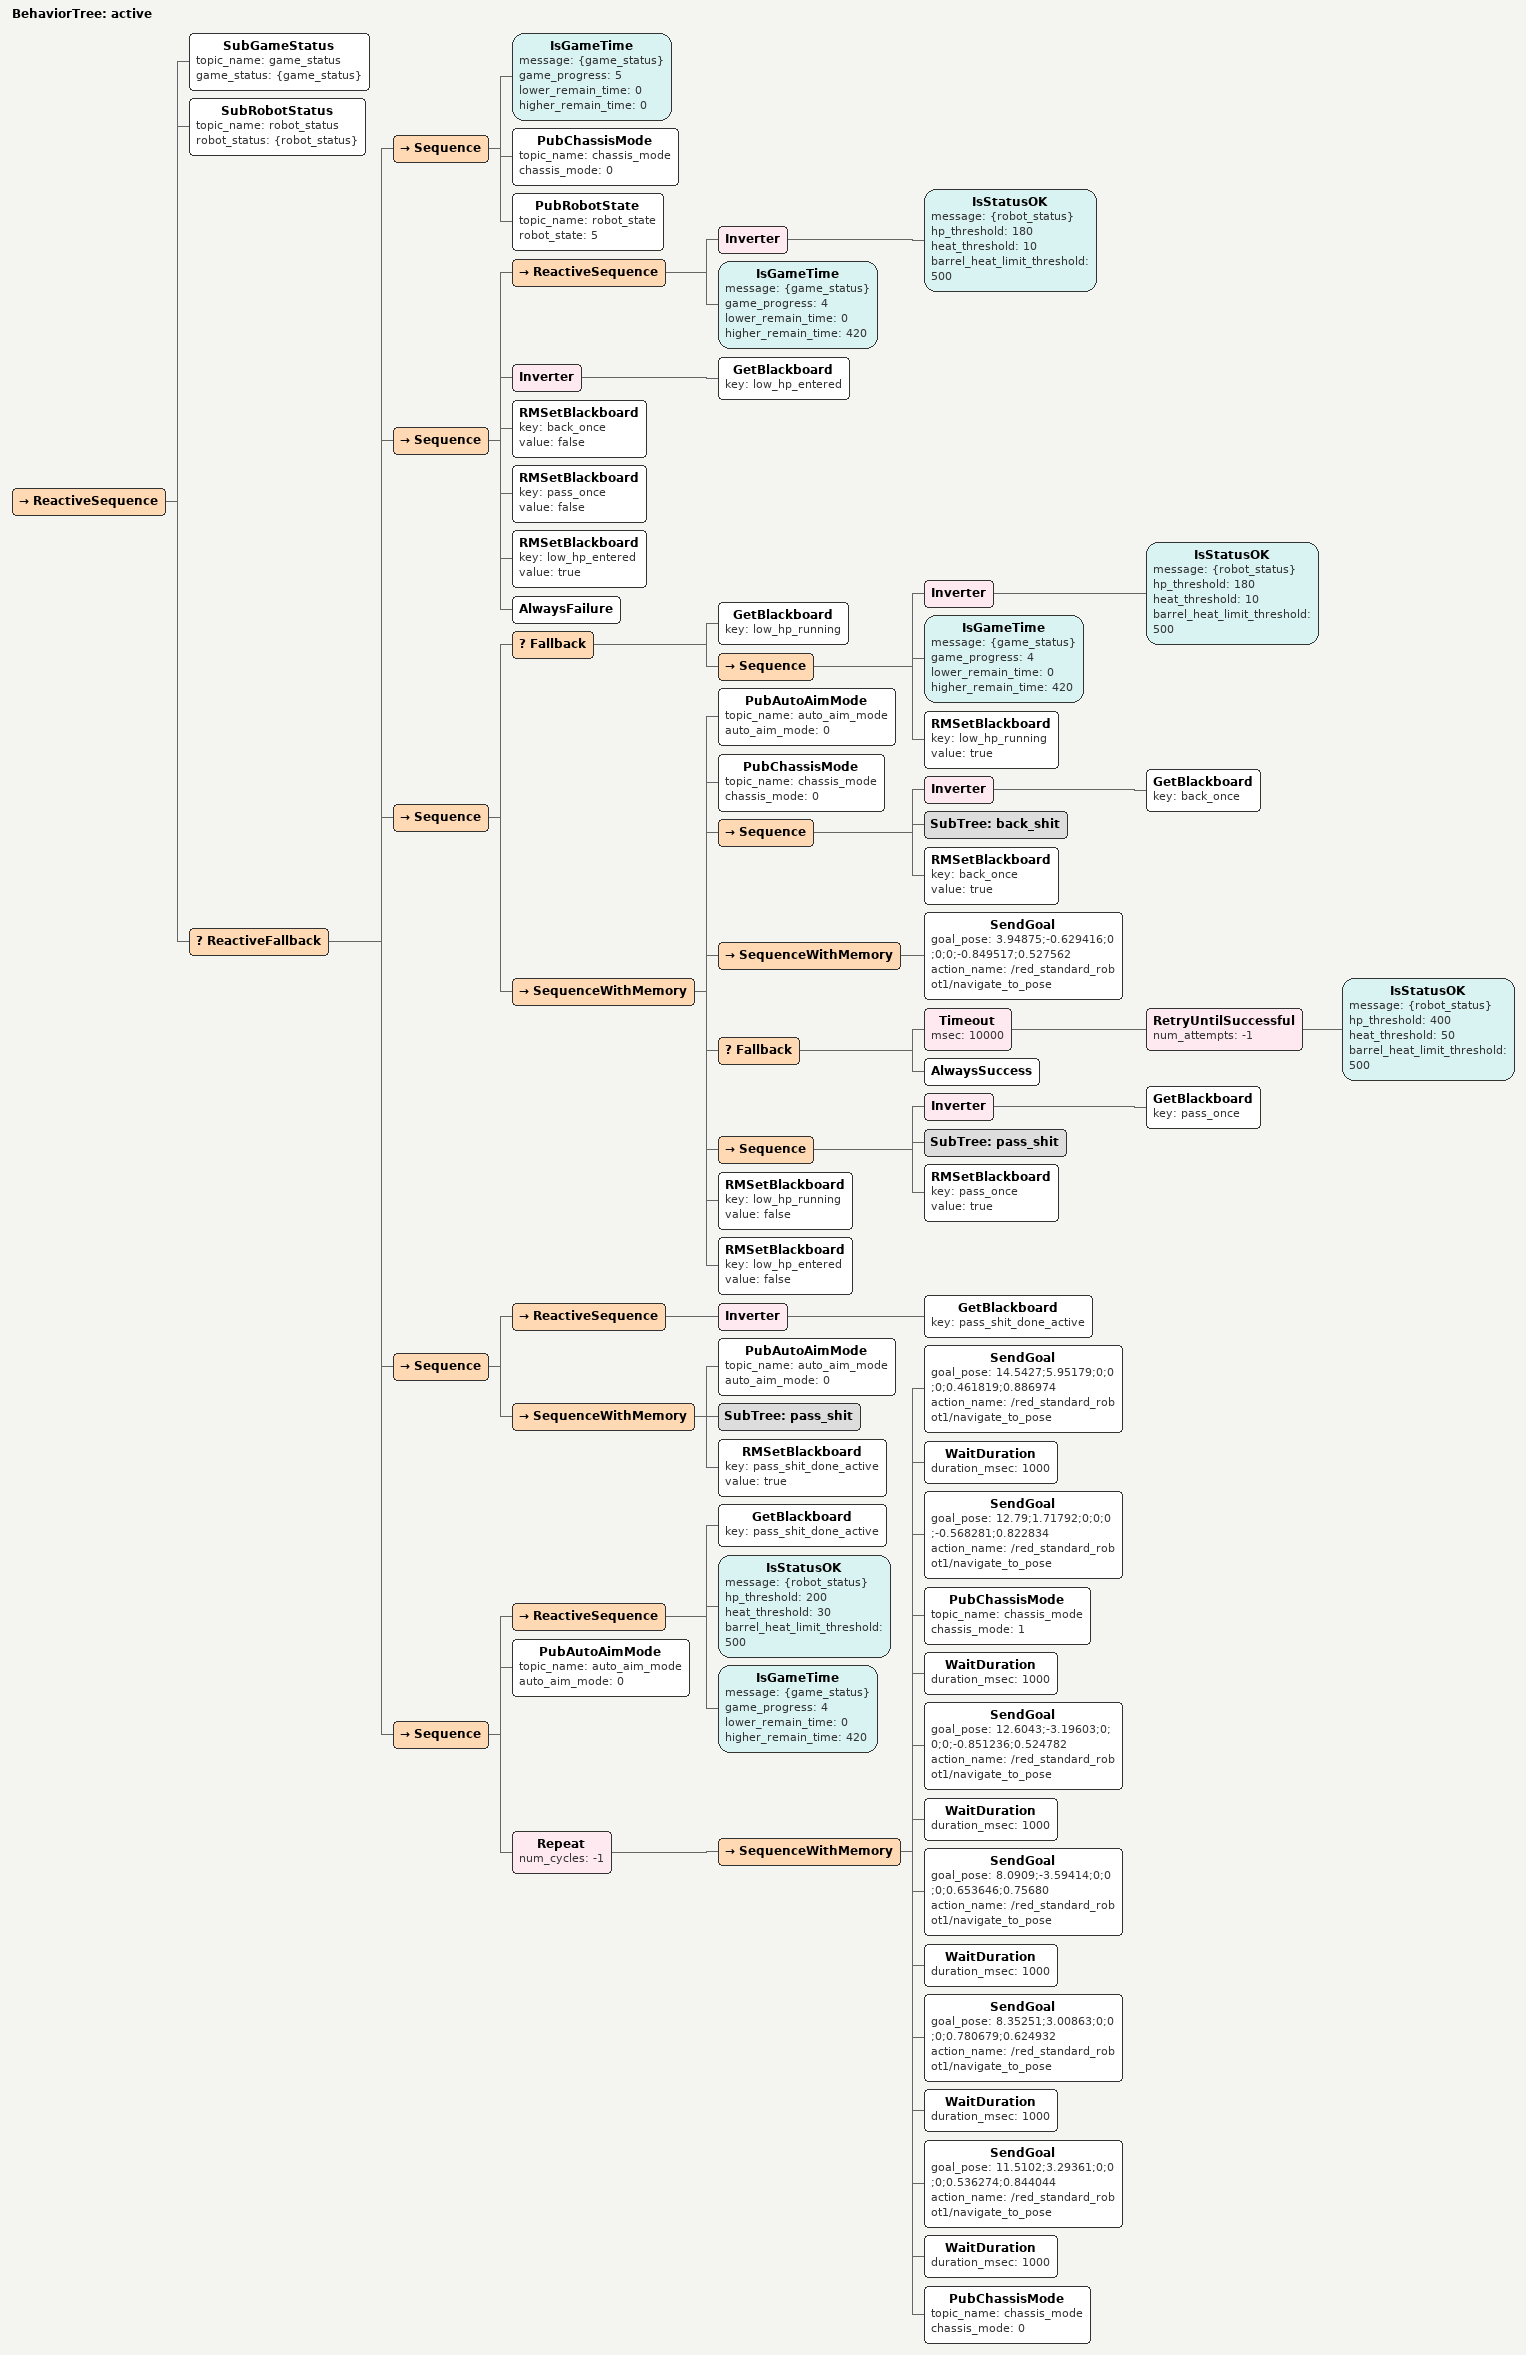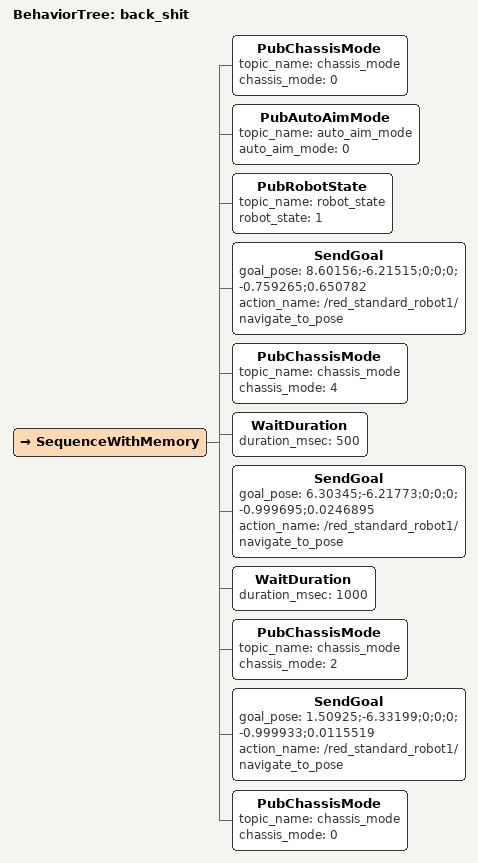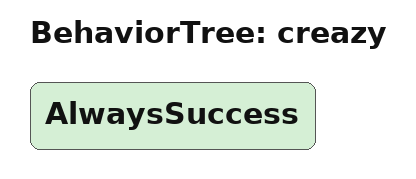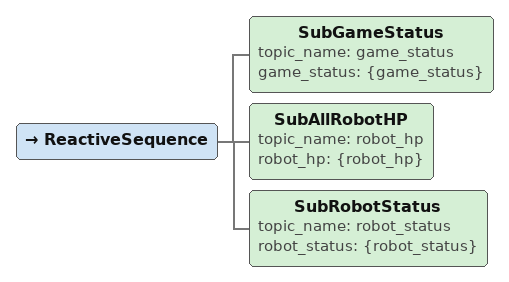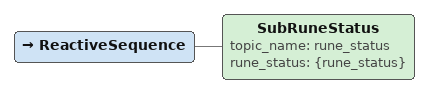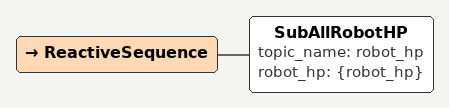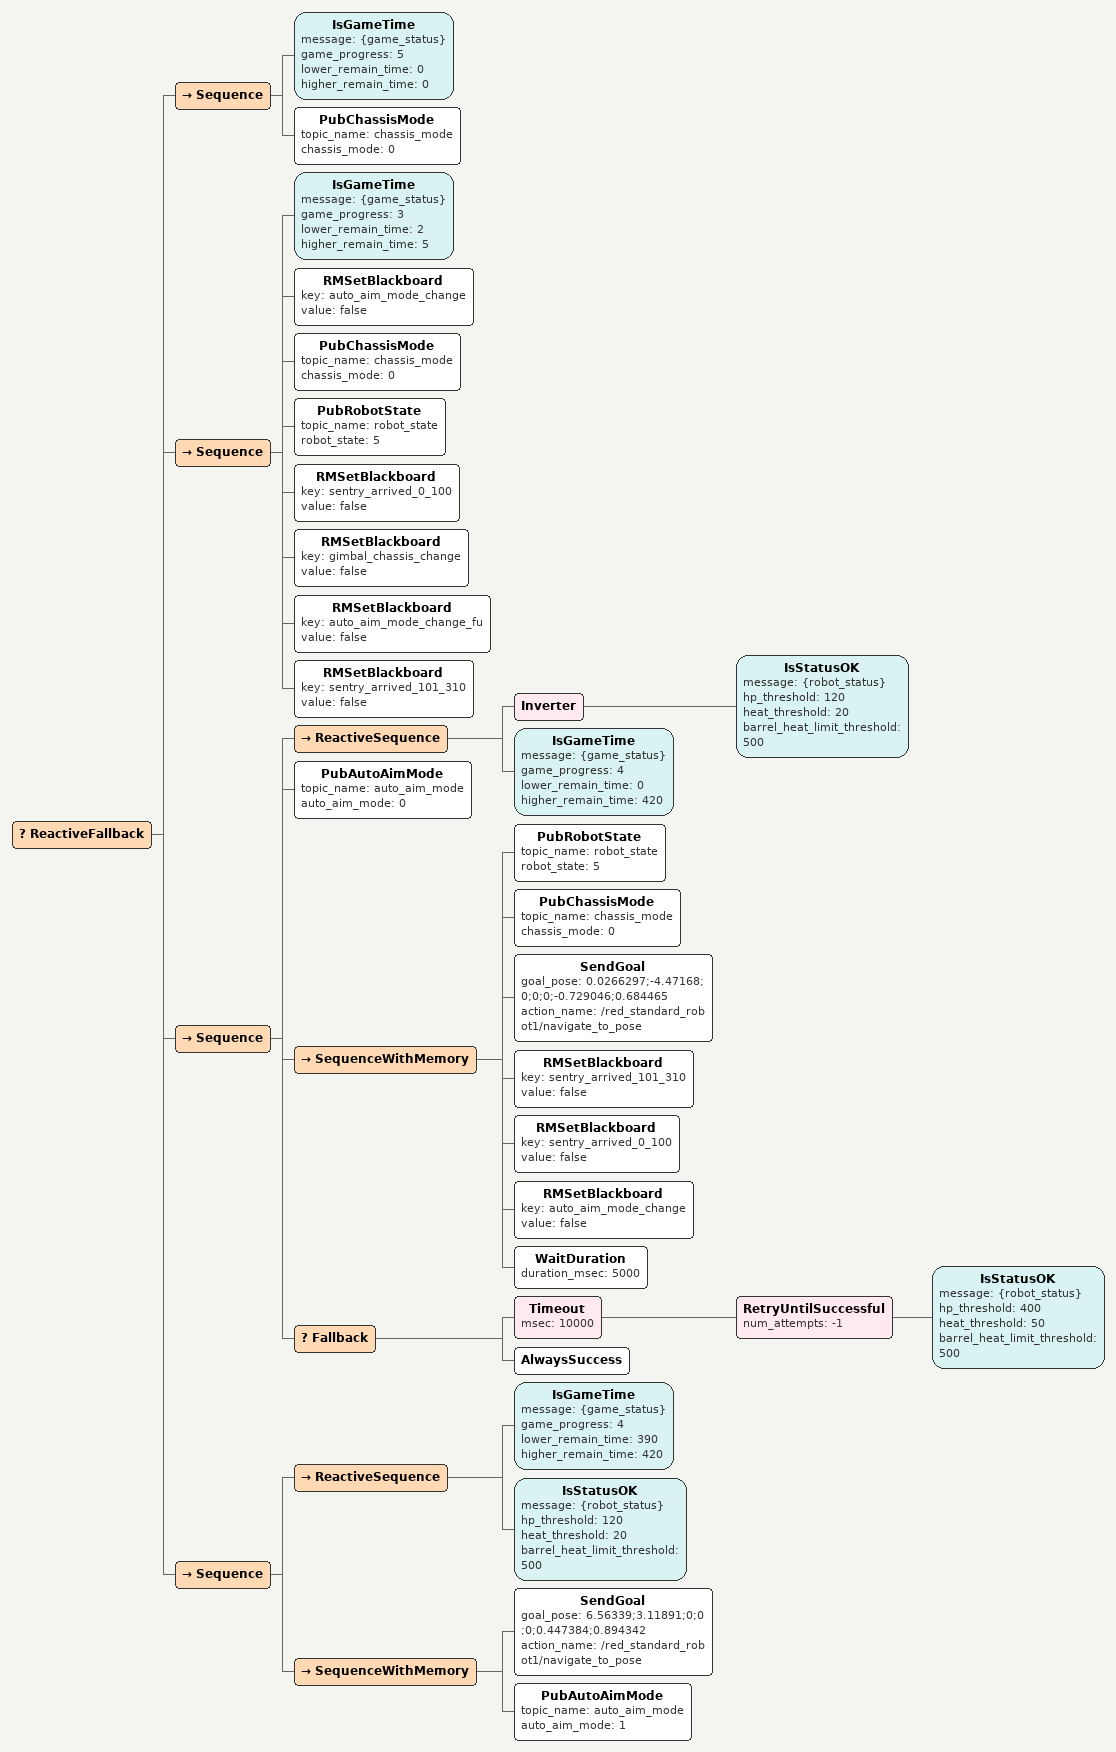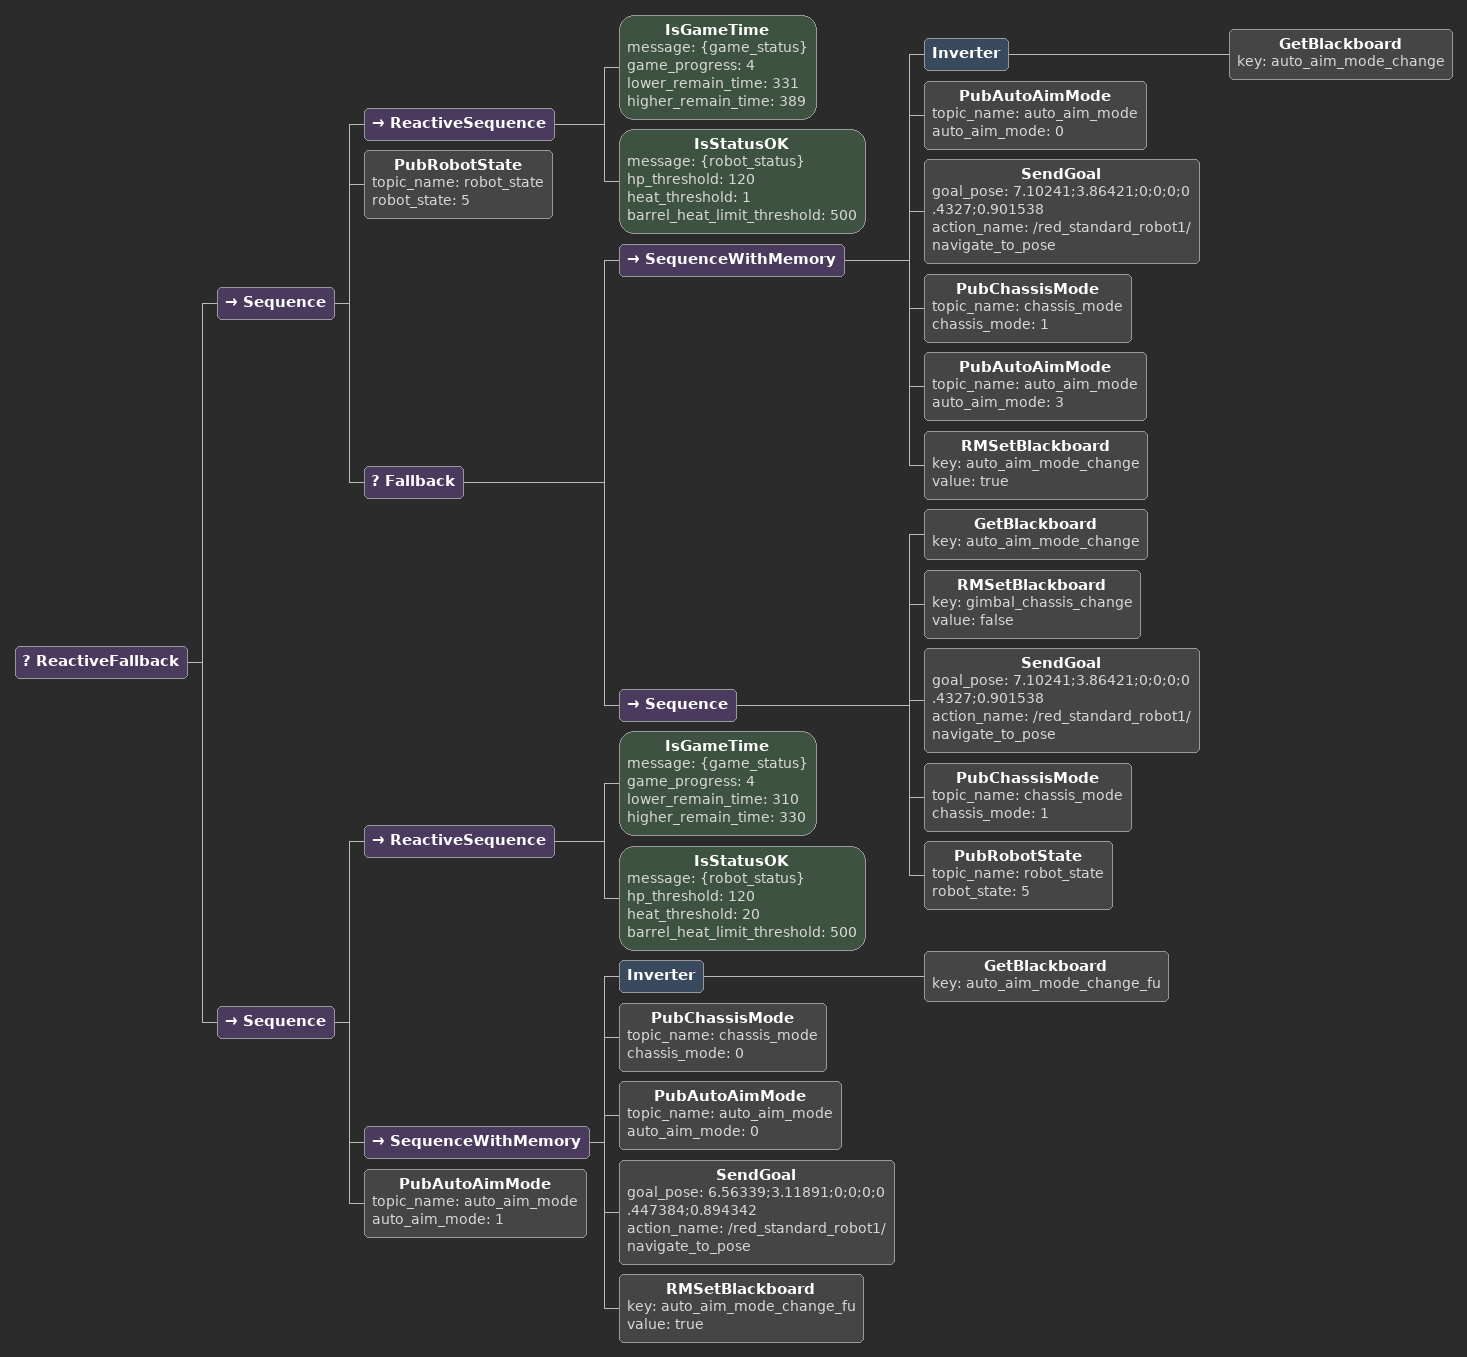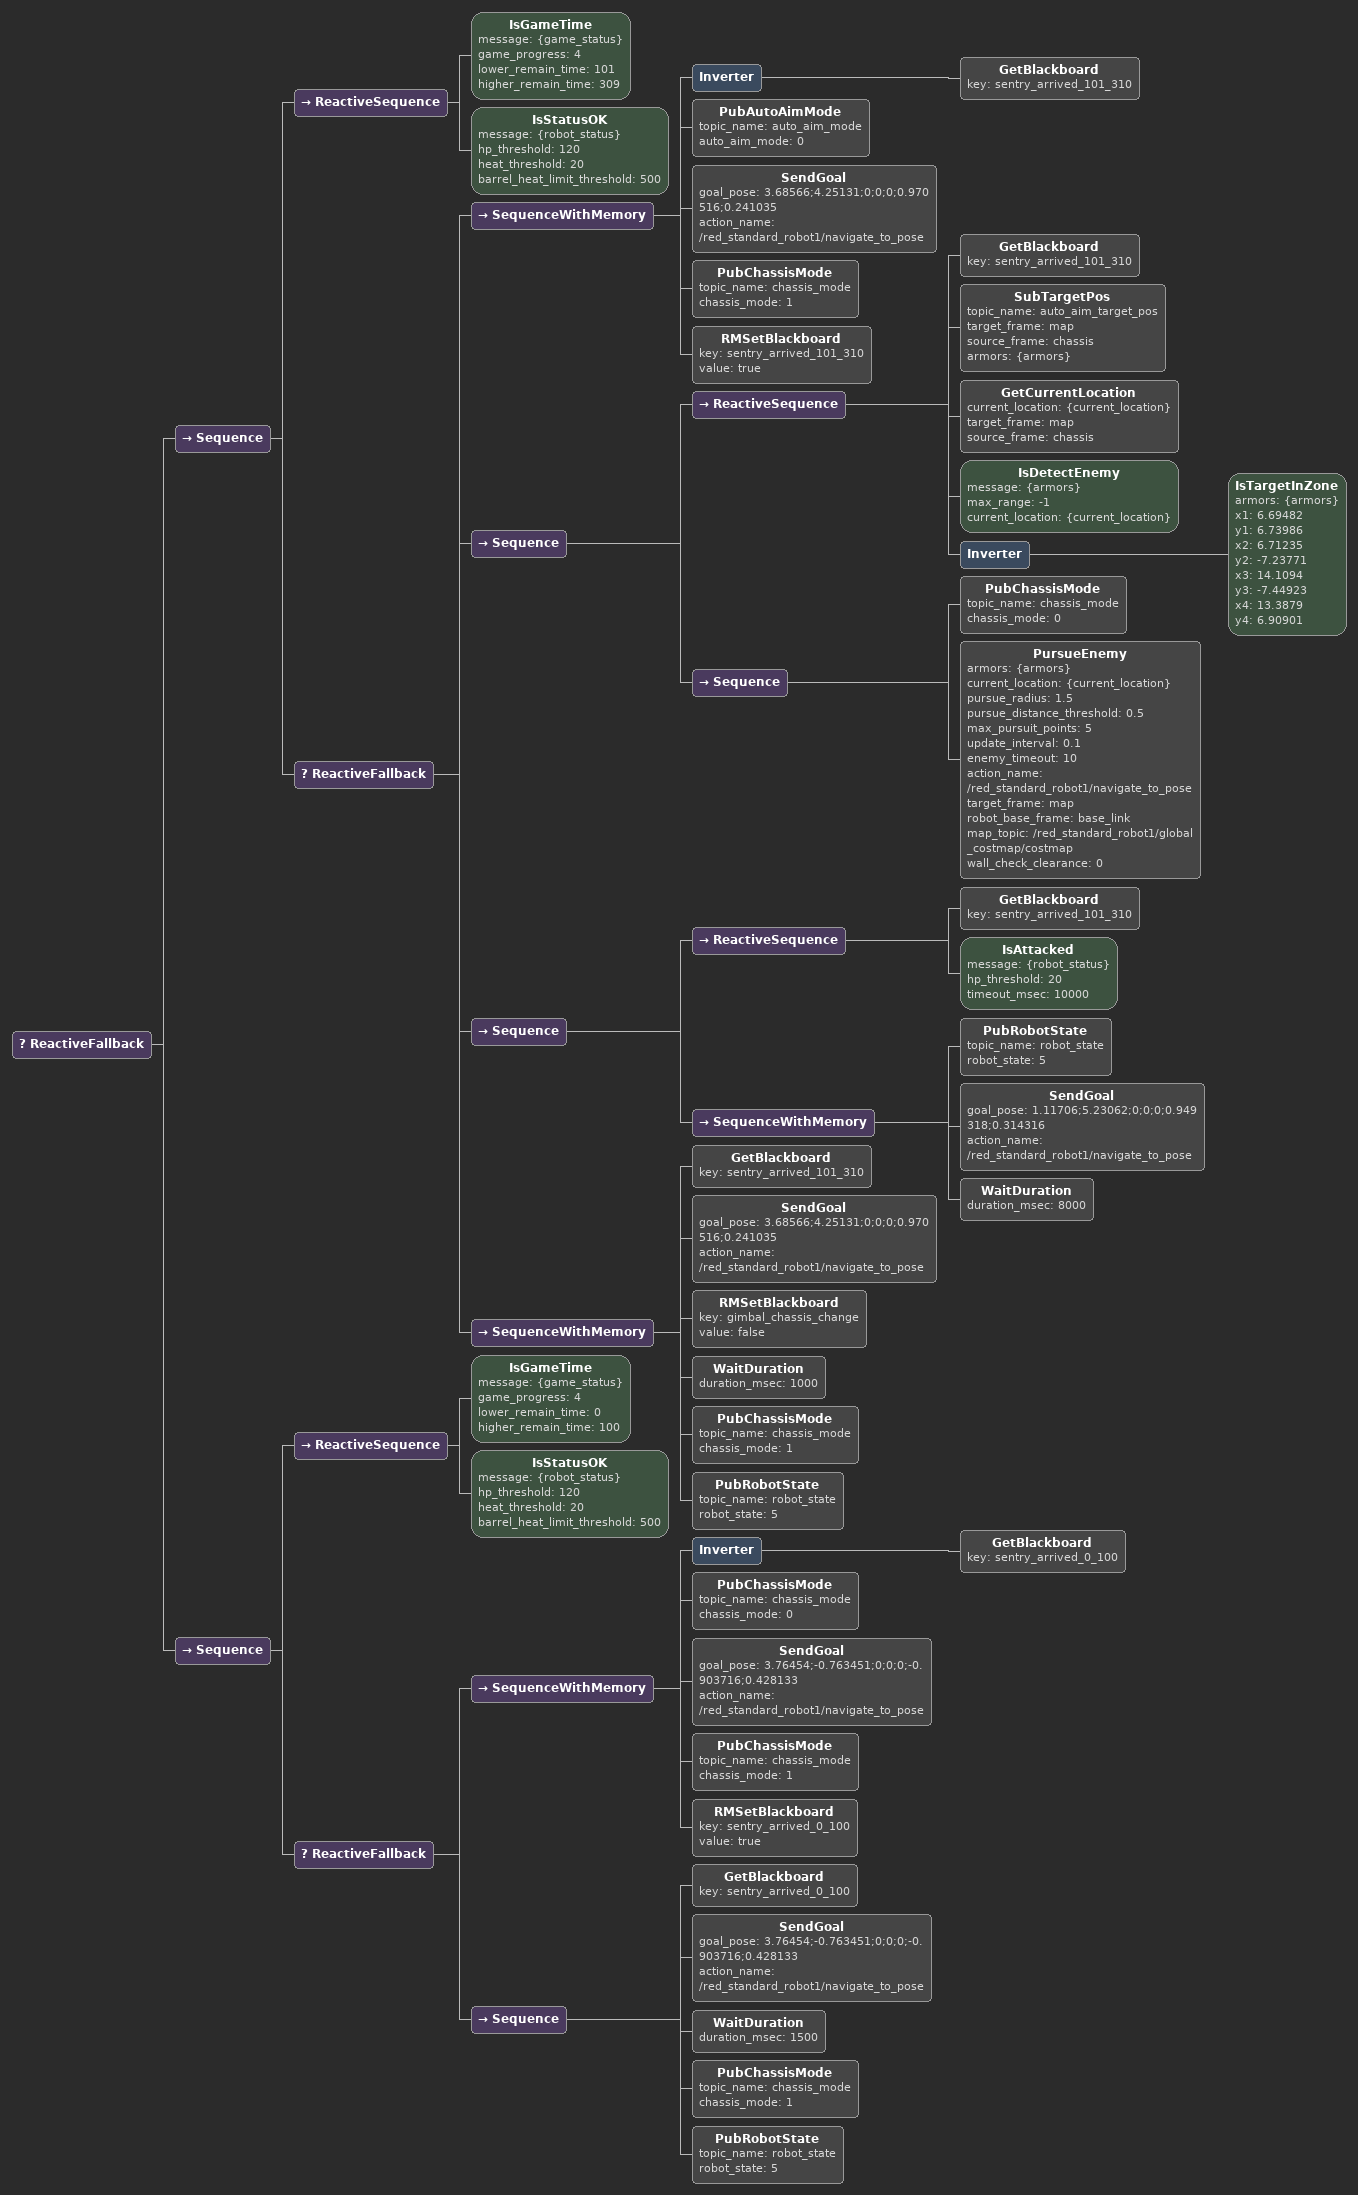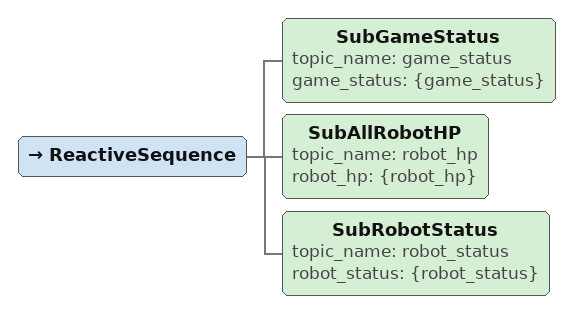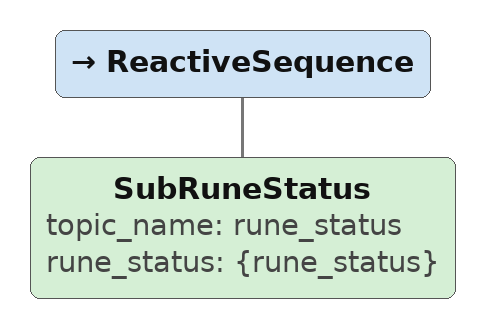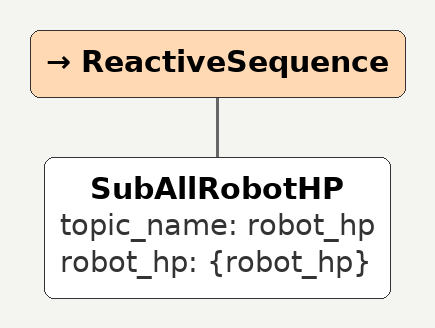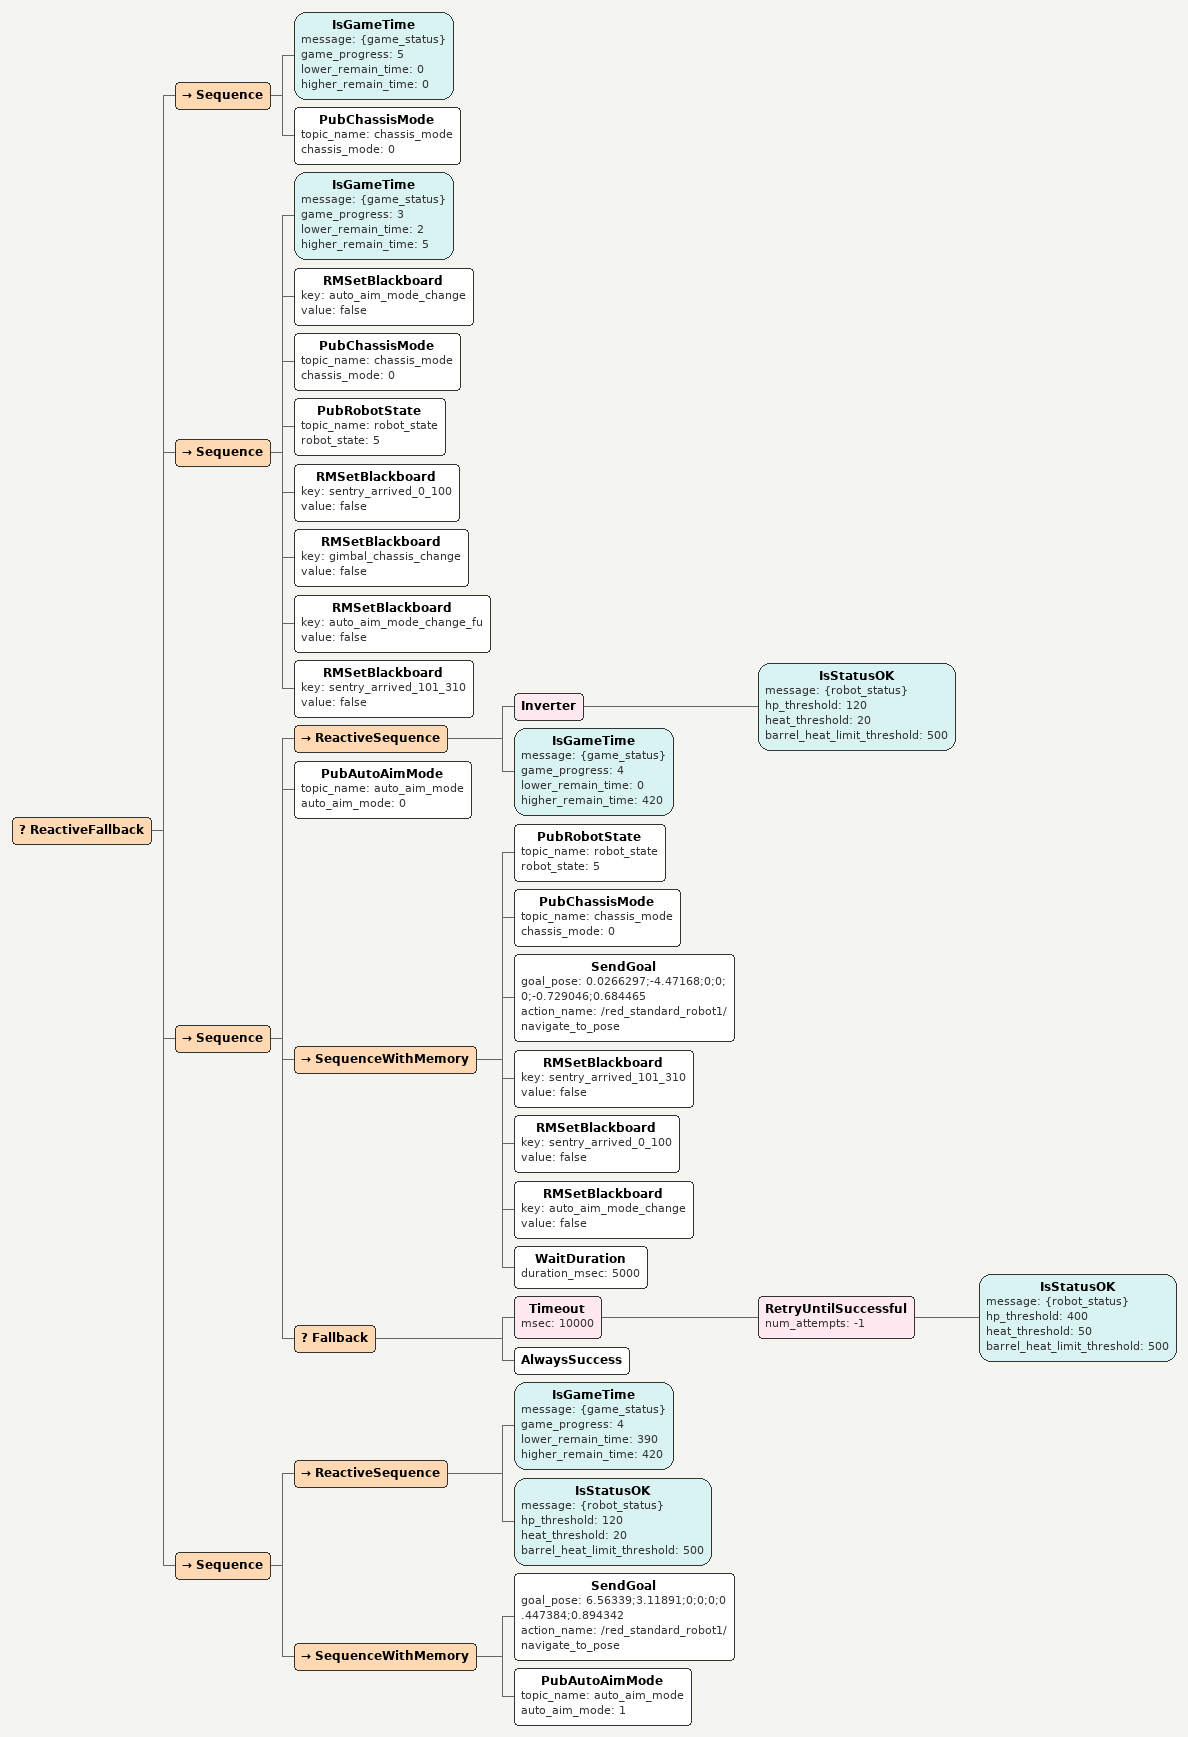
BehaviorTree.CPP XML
<BehaviorTree ID="active">
  <ReactiveSequence>
    <SubGameStatus topic_name="game_status" game_status="{game_status}"/>
    <SubRobotStatus topic_name="robot_status" robot_status="{robot_status}"/>
    <ReactiveFallback>
      <Sequence>
        <IsGameTime message="{game_status}" game_progress="5" lower_remain_time="0" higher_remain_time="0"/>
        <PubChassisMode topic_name="chassis_mode" chassis_mode="0"/>
        <PubRobotState topic_name="robot_state" robot_state="5"/>
      </Sequence>
      <Sequence>
        <ReactiveSequence>
          <Inverter>
            <IsStatusOK message="{robot_status}" hp_threshold="180" heat_threshold="10" barrel_heat_limit_threshold="500"/>
          </Inverter>
          <IsGameTime message="{game_status}" game_progress="4" lower_remain_time="0" higher_remain_time="420"/>
        </ReactiveSequence>
        <Inverter>
          <GetBlackboard key="low_hp_entered"/>
        </Inverter>
        <RMSetBlackboard key="back_once" value="false"/>
        <RMSetBlackboard key="pass_once" value="false"/>
        <RMSetBlackboard key="low_hp_entered" value="true"/>
        <AlwaysFailure/>
      </Sequence>
      <Sequence>
        <Fallback>
          <GetBlackboard key="low_hp_running"/>
          <Sequence>
            <Inverter>
              <IsStatusOK message="{robot_status}" hp_threshold="180" heat_threshold="10" barrel_heat_limit_threshold="500"/>
            </Inverter>
            <IsGameTime message="{game_status}" game_progress="4" lower_remain_time="0" higher_remain_time="420"/>
            <RMSetBlackboard key="low_hp_running" value="true"/>
          </Sequence>
        </Fallback>
        <SequenceWithMemory>
          <PubAutoAimMode topic_name="auto_aim_mode" auto_aim_mode="0"/>
          <PubChassisMode topic_name="chassis_mode" chassis_mode="0"/>
          <Sequence>
            <Inverter>
              <GetBlackboard key="back_once"/>
            </Inverter>
            <SubTree ID="back_shit"/>
            <RMSetBlackboard key="back_once" value="true"/>
          </Sequence>
          <SequenceWithMemory>
            <SendGoal goal_pose="3.94875;-0.629416;0;0;0;-0.849517;0.527562" action_name="/red_standard_robot1/navigate_to_pose"/>
          </SequenceWithMemory>
          <Fallback>
            <Timeout msec="10000">
              <RetryUntilSuccessful num_attempts="-1">
                <IsStatusOK message="{robot_status}" hp_threshold="400" heat_threshold="50" barrel_heat_limit_threshold="500"/>
              </RetryUntilSuccessful>
            </Timeout>
            <AlwaysSuccess/>
          </Fallback>
          <Sequence>
            <Inverter>
              <GetBlackboard key="pass_once"/>
            </Inverter>
            <SubTree ID="pass_shit"/>
            <RMSetBlackboard key="pass_once" value="true"/>
          </Sequence>
          <RMSetBlackboard key="low_hp_running" value="false"/>
          <RMSetBlackboard key="low_hp_entered" value="false"/>
        </SequenceWithMemory>
      </Sequence>
      <Sequence>
        <ReactiveSequence>
          <Inverter>
            <GetBlackboard key="pass_shit_done_active"/>
          </Inverter>
        </ReactiveSequence>
        <SequenceWithMemory>
          <PubAutoAimMode topic_name="auto_aim_mode" auto_aim_mode="0"/>
          <SubTree ID="pass_shit"/>
          <RMSetBlackboard key="pass_shit_done_active" value="true"/>
        </SequenceWithMemory>
      </Sequence>
      <Sequence>
        <ReactiveSequence>
          <GetBlackboard key="pass_shit_done_active"/>
          <IsStatusOK message="{robot_status}" hp_threshold="200" heat_threshold="30" barrel_heat_limit_threshold="500"/>
          <IsGameTime message="{game_status}" game_progress="4" lower_remain_time="0" higher_remain_time="420"/>
        </ReactiveSequence>
        <PubAutoAimMode topic_name="auto_aim_mode" auto_aim_mode="0"/>
        <Repeat num_cycles="-1">
          <SequenceWithMemory>
            <SendGoal goal_pose="14.5427;5.95179;0;0;0;0.461819;0.886974" action_name="/red_standard_robot1/navigate_to_pose"/>
            <WaitDuration duration_msec="1000"/>
            <SendGoal goal_pose="12.79;1.71792;0;0;0;-0.568281;0.822834" action_name="/red_standard_robot1/navigate_to_pose"/>
            <PubChassisMode topic_name="chassis_mode" chassis_mode="1"/>
            <WaitDuration duration_msec="1000"/>
            <SendGoal goal_pose="12.6043;-3.19603;0;0;0;-0.851236;0.524782" action_name="/red_standard_robot1/navigate_to_pose"/>
            <WaitDuration duration_msec="1000"/>
            <SendGoal goal_pose="8.0909;-3.59414;0;0;0;0.653646;0.75680" action_name="/red_standard_robot1/navigate_to_pose"/>
            <WaitDuration duration_msec="1000"/>
            <SendGoal goal_pose="8.35251;3.00863;0;0;0;0.780679;0.624932" action_name="/red_standard_robot1/navigate_to_pose"/>
            <WaitDuration duration_msec="1000"/>
            <SendGoal goal_pose="11.5102;3.29361;0;0;0;0.536274;0.844044" action_name="/red_standard_robot1/navigate_to_pose"/>
            <WaitDuration duration_msec="1000"/>
            <PubChassisMode topic_name="chassis_mode" chassis_mode="0"/>
          </SequenceWithMemory>
        </Repeat>
      </Sequence>
    </ReactiveFallback>
  </ReactiveSequence>
</BehaviorTree>

<BehaviorTree ID="back_shit">
  <SequenceWithMemory>
    <PubChassisMode topic_name="chassis_mode" chassis_mode="0"/>
    <PubAutoAimMode topic_name="auto_aim_mode" auto_aim_mode="0"/>
    <PubRobotState topic_name="robot_state" robot_state="1"/>
    <SendGoal goal_pose="8.60156;-6.21515;0;0;0;-0.759265;0.650782" action_name="/red_standard_robot1/navigate_to_pose"/>
    <PubChassisMode topic_name="chassis_mode" chassis_mode="4"/>
    <WaitDuration duration_msec="500"/>
    <SendGoal goal_pose="6.30345;-6.21773;0;0;0;-0.999695;0.0246895" action_name="/red_standard_robot1/navigate_to_pose"/>
    <WaitDuration duration_msec="1000"/>
    <PubChassisMode topic_name="chassis_mode" chassis_mode="2"/>
    <SendGoal goal_pose="1.50925;-6.33199;0;0;0;-0.999933;0.0115519" action_name="/red_standard_robot1/navigate_to_pose"/>
    <PubChassisMode topic_name="chassis_mode" chassis_mode="0"/>
  </SequenceWithMemory>
</BehaviorTree>

<BehaviorTree ID="creazy">
  <AlwaysSuccess/>
</BehaviorTree>

<ReactiveSequence>
  <SubGameStatus topic_name="game_status" game_status="{game_status}"/>
  <SubAllRobotHP topic_name="robot_hp" robot_hp="{robot_hp}"/>
  <SubRobotStatus topic_name="robot_status" robot_status="{robot_status}"/>
</ReactiveSequence>

<ReactiveSequence>
  <SubRuneStatus topic_name="rune_status" rune_status="{rune_status}"/>
</ReactiveSequence>

<ReactiveSequence>
  <SubAllRobotHP topic_name="robot_hp" robot_hp="{robot_hp}"/>
</ReactiveSequence>

<ReactiveFallback>
  <Sequence>
    <IsGameTime message="{game_status}" game_progress="5" lower_remain_time="0" higher_remain_time="0"/>
    <PubChassisMode topic_name="chassis_mode" chassis_mode="0"/>
  </Sequence>
  <Sequence>
    <IsGameTime message="{game_status}" game_progress="3" lower_remain_time="2" higher_remain_time="5"/>
    <RMSetBlackboard key="auto_aim_mode_change" value="false"/>
    <PubChassisMode topic_name="chassis_mode" chassis_mode="0"/>
    <PubRobotState topic_name="robot_state" robot_state="5"/>
    <RMSetBlackboard key="sentry_arrived_0_100" value="false"/>
    <RMSetBlackboard key="gimbal_chassis_change" value="false"/>
    <RMSetBlackboard key="auto_aim_mode_change_fu" value="false"/>
    <RMSetBlackboard key="sentry_arrived_101_310" value="false"/>
  </Sequence>
  <Sequence>
    <ReactiveSequence>
      <Inverter>
        <IsStatusOK message="{robot_status}" hp_threshold="120" heat_threshold="20" barrel_heat_limit_threshold="500"/>
      </Inverter>
      <IsGameTime message="{game_status}" game_progress="4" lower_remain_time="0" higher_remain_time="420"/>
    </ReactiveSequence>
    <PubAutoAimMode topic_name="auto_aim_mode" auto_aim_mode="0"/>
    <SequenceWithMemory>
      <PubRobotState topic_name="robot_state" robot_state="5"/>
      <PubChassisMode topic_name="chassis_mode" chassis_mode="0"/>
      <SendGoal goal_pose="0.0266297;-4.47168;0;0;0;-0.729046;0.684465" action_name="/red_standard_robot1/navigate_to_pose"/>
      <RMSetBlackboard key="sentry_arrived_101_310" value="false"/>
      <RMSetBlackboard key="sentry_arrived_0_100" value="false"/>
      <RMSetBlackboard key="auto_aim_mode_change" value="false"/>
      <WaitDuration duration_msec="5000"/>
    </SequenceWithMemory>
    <Fallback>
      <Timeout msec="10000">
        <RetryUntilSuccessful num_attempts="-1">
          <IsStatusOK message="{robot_status}" hp_threshold="400" heat_threshold="50" barrel_heat_limit_threshold="500"/>
        </RetryUntilSuccessful>
      </Timeout>
      <AlwaysSuccess/>
    </Fallback>
  </Sequence>
  <Sequence>
    <ReactiveSequence>
      <IsGameTime message="{game_status}" game_progress="4" lower_remain_time="390" higher_remain_time="420"/>
      <IsStatusOK message="{robot_status}" hp_threshold="120" heat_threshold="20" barrel_heat_limit_threshold="500"/>
    </ReactiveSequence>
    <SequenceWithMemory>
      <SendGoal goal_pose="6.56339;3.11891;0;0;0;0.447384;0.894342" action_name="/red_standard_robot1/navigate_to_pose"/>
      <PubAutoAimMode topic_name="auto_aim_mode" auto_aim_mode="1"/>
    </SequenceWithMemory>
  </Sequence>
</ReactiveFallback>

<ReactiveFallback>
  <Sequence>
    <ReactiveSequence>
      <IsGameTime message="{game_status}" game_progress="4" lower_remain_time="331" higher_remain_time="389"/>
      <IsStatusOK message="{robot_status}" hp_threshold="120" heat_threshold="1" barrel_heat_limit_threshold="500"/>
    </ReactiveSequence>
    <PubRobotState topic_name="robot_state" robot_state="5"/>
    <Fallback>
      <SequenceWithMemory>
        <Inverter>
          <GetBlackboard key="auto_aim_mode_change"/>
        </Inverter>
        <PubAutoAimMode topic_name="auto_aim_mode" auto_aim_mode="0"/>
        <SendGoal goal_pose="7.10241;3.86421;0;0;0;0.4327;0.901538" action_name="/red_standard_robot1/navigate_to_pose"/>
        <PubChassisMode topic_name="chassis_mode" chassis_mode="1"/>
        <PubAutoAimMode topic_name="auto_aim_mode" auto_aim_mode="3"/>
        <RMSetBlackboard key="auto_aim_mode_change" value="true"/>
      </SequenceWithMemory>
      <Sequence>
        <GetBlackboard key="auto_aim_mode_change"/>
        <RMSetBlackboard key="gimbal_chassis_change" value="false"/>
        <SendGoal goal_pose="7.10241;3.86421;0;0;0;0.4327;0.901538" action_name="/red_standard_robot1/navigate_to_pose"/>
        <PubChassisMode topic_name="chassis_mode" chassis_mode="1"/>
        <PubRobotState topic_name="robot_state" robot_state="5"/>
      </Sequence>
    </Fallback>
  </Sequence>
  <Sequence>
    <ReactiveSequence>
      <IsGameTime message="{game_status}" game_progress="4" lower_remain_time="310" higher_remain_time="330"/>
      <IsStatusOK message="{robot_status}" hp_threshold="120" heat_threshold="20" barrel_heat_limit_threshold="500"/>
    </ReactiveSequence>
    <SequenceWithMemory>
      <Inverter>
        <GetBlackboard key="auto_aim_mode_change_fu"/>
      </Inverter>
      <PubChassisMode topic_name="chassis_mode" chassis_mode="0"/>
      <PubAutoAimMode topic_name="auto_aim_mode" auto_aim_mode="0"/>
      <SendGoal goal_pose="6.56339;3.11891;0;0;0;0.447384;0.894342" action_name="/red_standard_robot1/navigate_to_pose"/>
      <RMSetBlackboard key="auto_aim_mode_change_fu" value="true"/>
    </SequenceWithMemory>
    <PubAutoAimMode topic_name="auto_aim_mode" auto_aim_mode="1"/>
  </Sequence>
</ReactiveFallback>

<ReactiveFallback>
  <Sequence>
    <ReactiveSequence>
      <IsGameTime message="{game_status}" game_progress="4" lower_remain_time="101" higher_remain_time="309"/>
      <IsStatusOK message="{robot_status}" hp_threshold="120" heat_threshold="20" barrel_heat_limit_threshold="500"/>
    </ReactiveSequence>
    <ReactiveFallback>
      <SequenceWithMemory>
        <Inverter>
          <GetBlackboard key="sentry_arrived_101_310"/>
        </Inverter>
        <PubAutoAimMode topic_name="auto_aim_mode" auto_aim_mode="0"/>
        <SendGoal goal_pose="3.68566;4.25131;0;0;0;0.970516;0.241035" action_name="/red_standard_robot1/navigate_to_pose"/>
        <PubChassisMode topic_name="chassis_mode" chassis_mode="1"/>
        <RMSetBlackboard key="sentry_arrived_101_310" value="true"/>
      </SequenceWithMemory>
      <Sequence>
        <ReactiveSequence>
          <GetBlackboard key="sentry_arrived_101_310"/>
          <SubTargetPos topic_name="auto_aim_target_pos" target_frame="map" source_frame="chassis" armors="{armors}"/>
          <GetCurrentLocation current_location="{current_location}" target_frame="map" source_frame="chassis"/>
          <IsDetectEnemy message="{armors}" max_range="-1" current_location="{current_location}"/>
          <Inverter>
            <IsTargetInZone armors="{armors}" x1="6.69482" y1="6.73986" x2="6.71235" y2="-7.23771" x3="14.1094" y3="-7.44923" x4="13.3879" y4="6.90901"/>
          </Inverter>
        </ReactiveSequence>
        <Sequence>
          <PubChassisMode topic_name="chassis_mode" chassis_mode="0"/>
          <PursueEnemy armors="{armors}" current_location="{current_location}" pursue_radius="1.5" pursue_distance_threshold="0.5" max_pursuit_points="5" update_interval="0.1" enemy_timeout="10" action_name="/red_standard_robot1/navigate_to_pose" target_frame="map" robot_base_frame="base_link" map_topic="/red_standard_robot1/global_costmap/costmap" wall_check_clearance="0"/>
        </Sequence>
      </Sequence>
      <Sequence>
        <ReactiveSequence>
          <GetBlackboard key="sentry_arrived_101_310"/>
          <IsAttacked message="{robot_status}" hp_threshold="20" timeout_msec="10000"/>
        </ReactiveSequence>
        <SequenceWithMemory>
          <PubRobotState topic_name="robot_state" robot_state="5"/>
          <SendGoal goal_pose="1.11706;5.23062;0;0;0;0.949318;0.314316" action_name="/red_standard_robot1/navigate_to_pose"/>
          <WaitDuration duration_msec="8000"/>
        </SequenceWithMemory>
      </Sequence>
      <SequenceWithMemory>
        <GetBlackboard key="sentry_arrived_101_310"/>
        <SendGoal goal_pose="3.68566;4.25131;0;0;0;0.970516;0.241035" action_name="/red_standard_robot1/navigate_to_pose"/>
        <RMSetBlackboard key="gimbal_chassis_change" value="false"/>
        <WaitDuration duration_msec="1000"/>
        <PubChassisMode topic_name="chassis_mode" chassis_mode="1"/>
        <PubRobotState topic_name="robot_state" robot_state="5"/>
      </SequenceWithMemory>
    </ReactiveFallback>
  </Sequence>
  <Sequence>
    <ReactiveSequence>
      <IsGameTime message="{game_status}" game_progress="4" lower_remain_time="0" higher_remain_time="100"/>
      <IsStatusOK message="{robot_status}" hp_threshold="120" heat_threshold="20" barrel_heat_limit_threshold="500"/>
    </ReactiveSequence>
    <ReactiveFallback>
      <SequenceWithMemory>
        <Inverter>
          <GetBlackboard key="sentry_arrived_0_100"/>
        </Inverter>
        <PubChassisMode topic_name="chassis_mode" chassis_mode="0"/>
        <SendGoal goal_pose="3.76454;-0.763451;0;0;0;-0.903716;0.428133" action_name="/red_standard_robot1/navigate_to_pose"/>
        <PubChassisMode topic_name="chassis_mode" chassis_mode="1"/>
        <RMSetBlackboard key="sentry_arrived_0_100" value="true"/>
      </SequenceWithMemory>
      <Sequence>
        <GetBlackboard key="sentry_arrived_0_100"/>
        <SendGoal goal_pose="3.76454;-0.763451;0;0;0;-0.903716;0.428133" action_name="/red_standard_robot1/navigate_to_pose"/>
        <WaitDuration duration_msec="1500"/>
        <PubChassisMode topic_name="chassis_mode" chassis_mode="1"/>
        <PubRobotState topic_name="robot_state" robot_state="5"/>
      </Sequence>
    </ReactiveFallback>
  </Sequence>
</ReactiveFallback>

<ReactiveSequence>
  <SubGameStatus topic_name="game_status" game_status="{game_status}"/>
  <SubAllRobotHP topic_name="robot_hp" robot_hp="{robot_hp}"/>
  <SubRobotStatus topic_name="robot_status" robot_status="{robot_status}"/>
</ReactiveSequence>

<ReactiveSequence>
  <SubRuneStatus topic_name="rune_status" rune_status="{rune_status}"/>
</ReactiveSequence>

<ReactiveSequence>
  <SubAllRobotHP topic_name="robot_hp" robot_hp="{robot_hp}"/>
</ReactiveSequence>

<ReactiveFallback>
  <Sequence>
    <IsGameTime message="{game_status}" game_progress="5" lower_remain_time="0" higher_remain_time="0"/>
    <PubChassisMode topic_name="chassis_mode" chassis_mode="0"/>
  </Sequence>
  <Sequence>
    <IsGameTime message="{game_status}" game_progress="3" lower_remain_time="2" higher_remain_time="5"/>
    <RMSetBlackboard key="auto_aim_mode_change" value="false"/>
    <PubChassisMode topic_name="chassis_mode" chassis_mode="0"/>
    <PubRobotState topic_name="robot_state" robot_state="5"/>
    <RMSetBlackboard key="sentry_arrived_0_100" value="false"/>
    <RMSetBlackboard key="gimbal_chassis_change" value="false"/>
    <RMSetBlackboard key="auto_aim_mode_change_fu" value="false"/>
    <RMSetBlackboard key="sentry_arrived_101_310" value="false"/>
  </Sequence>
  <Sequence>
    <ReactiveSequence>
      <Inverter>
        <IsStatusOK message="{robot_status}" hp_threshold="120" heat_threshold="20" barrel_heat_limit_threshold="500"/>
      </Inverter>
      <IsGameTime message="{game_status}" game_progress="4" lower_remain_time="0" higher_remain_time="420"/>
    </ReactiveSequence>
    <PubAutoAimMode topic_name="auto_aim_mode" auto_aim_mode="0"/>
    <SequenceWithMemory>
      <PubRobotState topic_name="robot_state" robot_state="5"/>
      <PubChassisMode topic_name="chassis_mode" chassis_mode="0"/>
      <SendGoal goal_pose="0.0266297;-4.47168;0;0;0;-0.729046;0.684465" action_name="/red_standard_robot1/navigate_to_pose"/>
      <RMSetBlackboard key="sentry_arrived_101_310" value="false"/>
      <RMSetBlackboard key="sentry_arrived_0_100" value="false"/>
      <RMSetBlackboard key="auto_aim_mode_change" value="false"/>
      <WaitDuration duration_msec="5000"/>
    </SequenceWithMemory>
    <Fallback>
      <Timeout msec="10000">
        <RetryUntilSuccessful num_attempts="-1">
          <IsStatusOK message="{robot_status}" hp_threshold="400" heat_threshold="50" barrel_heat_limit_threshold="500"/>
        </RetryUntilSuccessful>
      </Timeout>
      <AlwaysSuccess/>
    </Fallback>
  </Sequence>
  <Sequence>
    <ReactiveSequence>
      <IsGameTime message="{game_status}" game_progress="4" lower_remain_time="390" higher_remain_time="420"/>
      <IsStatusOK message="{robot_status}" hp_threshold="120" heat_threshold="20" barrel_heat_limit_threshold="500"/>
    </ReactiveSequence>
    <SequenceWithMemory>
      <SendGoal goal_pose="6.56339;3.11891;0;0;0;0.447384;0.894342" action_name="/red_standard_robot1/navigate_to_pose"/>
      <PubAutoAimMode topic_name="auto_aim_mode" auto_aim_mode="1"/>
    </SequenceWithMemory>
  </Sequence>
</ReactiveFallback>
